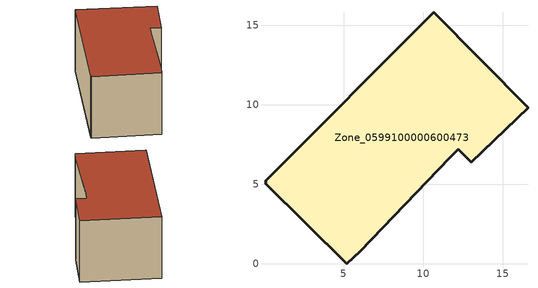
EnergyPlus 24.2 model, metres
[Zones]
Zone_0599100000600473
 floor ground (C_G): 13.03,6.39 12.22,7.2 11.68,6.66 6.05,0.78 5.2,0 0.07,5.06 0.12,5.12 0.06,5.18 10.67,15.83 16.6,9.81 z0
 wall outside (C_F): 12.22,7.2 13.03,6.39 16.6,9.81 10.67,15.83 0.06,5.18 0.12,5.12 0.07,5.06 5.2,0 6.05,0.78 11.68,6.66 12.22,7.2 z0:7.09
 roof outside (C_R): 0.12,5.12 0.07,5.06 5.2,0 6.05,0.78 11.68,6.66 12.22,7.2 13.03,6.39 16.6,9.81 10.67,15.83 0.06,5.18 z7.09
[BUILDING]
Pand.0599100000600473: North Axis=0; Terrain=City; Loads Convergence Tolerance Value=0.04; Temperature Convergence Tolerance Value=0.4; Solar Distribution=FullExterior; Maximum Number of Warmup Days=25; Minimum Number of Warmup Days=1
[Site:Location]
Rotterdam.The.Hague.AP_ZH_NLD Design_Conditions: Latitude=51.96; Longitude=4.45; Time Zone=1; Elevation=-4.5
[SITE:GROUNDTEMPERATURE:BUILDINGSURFACE]
18, 18, 18, 18, 18, 18, 18, 18, 18, 18, 18, 18
[MATERIAL] Thermal Absorptance=0.9; Solar Absorptance=0.7; Visible Absorptance=0.7
Name | Roughness | Thickness | Conductivity | Density | Specific Heat
G.TI.1946 | MediumSmooth | 0.15 | 1 | 540 | 1210
F.TI.1946 | Rough | 0.3 | 0.857143 | 1920 | 840
R.TI.1946 | MediumRough | 0.2 | 0.1 | 1500 | 1000
[CONSTRUCTION]
C_G: G.TI.1946
C_F: F.TI.1946
C_R: R.TI.1946
[ZONE]
Zone_0599100000600473: Type=1; Multiplier=1; Ceiling Height=Autocalculate; Volume=Autocalculate; Floor Area=autocalculate; Part of Total Floor Area=Yes
[ZONEINFILTRATION:DESIGNFLOWRATE]
Infil_Zone_0599100000600473: Zone or ZoneList or Space or SpaceList=Zone_0599100000600473; Schedule=AlwaysOn; Design Flow Rate Calculation Method=Flow/Area; Flow Rate per Floor Area=0.003; Constant Term Coefficient=1; Temperature Term Coefficient=0; Velocity Term Coefficient=0; Velocity Squared Term Coefficient=0
[HVACTEMPLATE:ZONE:IDEALLOADSAIRSYSTEM]
Zone_0599100000600473: Maximum Heating Supply Air Temperature=50; Minimum Cooling Supply Air Temperature=13; Maximum Heating Supply Air Humidity Ratio=0.0156; Minimum Cooling Supply Air Humidity Ratio=0.0077; Heating Limit=NoLimit; Cooling Limit=NoLimit; Dehumidification Control Type=ConstantSensibleHeatRatio; Cooling Sensible Heat Ratio=0.7; Dehumidification Setpoint=60; Humidification Control Type=None; Humidification Setpoint=30; Outdoor Air Method=None; Outdoor Air Flow Rate per Person=0.00944; Outdoor Air Flow Rate per Zone Floor Area=0; Outdoor Air Flow Rate per Zone=0; Demand Controlled Ventilation Type=None; Outdoor Air Economizer Type=NoEconomizer; Heat Recovery Type=None; Sensible Heat Recovery Effectiveness=0.7; Latent Heat Recovery Effectiveness=0.65
[ZONECONTROL:THERMOSTAT]
ThermostatControl_Zone_0599100000600473: Zone or ZoneList=Zone_0599100000600473; Control Type Schedule=DualSetpointControlType; Control 1=Thermostat_Zone_0599100000600473; Temperature Difference Between Cutout And Setpoint=0
[THERMOSTATSETPOINT:DUALSETPOINT]
Thermostat_Zone_0599100000600473: Heating Setpoint Temperature Schedule=HeatingSetpoint_Zone_0599100000600473; Cooling Setpoint Temperature Schedule=CoolingSetpoint_Zone_0599100000600473
[SCHEDULE:COMPACT]
HeatingSetpoint_Zone_0599100000600473: Through: 12/31, For: AllDays, Until: 24:00, 21
CoolingSetpoint_Zone_0599100000600473: Through: 12/31, For: AllDays, Until: 24:00, 24
DualSetpointControlType: Through: 12/31, For: AllDays, Until: 24:00, 4
AlwaysOn: Through: 12/31, For: AllDays, Until: 24:00, 1
